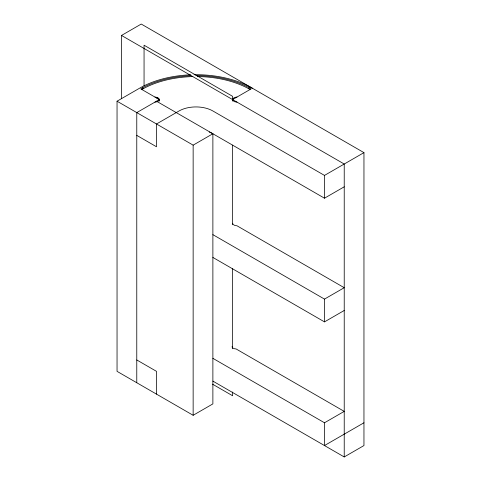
<?xml version="1.0" encoding="UTF-8"?>
<svg xmlns="http://www.w3.org/2000/svg" width="481" height="481" viewBox="0 0 481 481"><rect width="100%" height="100%" fill="white"/><g stroke="black" fill="none" stroke-linecap="round" stroke-linejoin="round"><path stroke-width="0.72" d="M154.936 97.048L157.131 97.39L158.736 98.316L159.325 99.585L158.736 100.848L157.131 101.774L154.936 102.116M236.995 102.116L234.8 101.774L233.195 100.848L232.606 99.585L233.195 98.316L234.8 97.39L236.995 97.048M121.513 98.533L121.513 35.444L141.24 24.05L363.955 152.633L363.955 445.556L344.228 456.95L212.879 381.114M209.253 132.041A23.918 13.811 0 0 1 212.879 133.754L212.879 403.896L193.146 415.289L117.045 371.35L117.045 101.208L139.592 88.191A79.726 46.026 0 0 1 190.753 74.808M159.325 101.082L159.325 99.585L136.772 112.602L136.772 382.744M248.364 88.534L249.495 87.879M232.606 99.585L251.208 88.841L249.374 87.813A78.126 45.106 0 0 0 195.965 75.631M117.045 101.208L193.146 145.148L212.879 133.754M136.772 135.383L156.505 146.777L156.505 123.99L179.052 110.973A23.918 13.811 0 0 1 212.879 110.973L324.495 175.415L363.955 152.633M156.505 101.208L324.495 198.202L344.228 186.808M212.879 234.656L324.495 299.098L344.228 287.704L236.995 225.793L234.8 225.457L233.195 224.525L232.606 223.262M212.879 257.437L324.495 321.879L344.228 310.485M212.879 358.333L324.495 422.775L344.228 411.381L236.033 348.917A3.986 2.303 0 0 1 232.046 346.615M363.955 422.775L324.495 445.556L324.495 422.775M141.847 89.49L143.645 88.486A76.533 44.186 0 0 1 192.833 76.587M250.084 89.49L248.286 88.486A76.533 44.186 0 0 0 197.216 76.557M121.513 35.444L344.228 164.027L344.228 456.95M143.566 88.534L142.436 87.879L142.436 89.382M159.325 99.585L140.717 88.841L142.556 87.813A78.126 45.106 0 0 1 190.855 75.727M212.572 384.193L232.606 395.761L232.606 392.009M136.772 359.962L156.505 371.35L156.505 394.131M324.495 175.415L324.495 198.202M324.495 299.098L324.495 321.879M232.606 101.082L232.606 96.326L144.059 45.208L144.059 85.732M232.606 145.106L232.606 224.729M232.606 268.422L232.606 348.713M193.146 145.148L193.146 415.289M158.736 98.316L158.736 99.783M157.131 97.39L157.131 98.858M194.011 74.723A79.726 46.026 0 0 1 252.339 88.191"/></g></svg>
